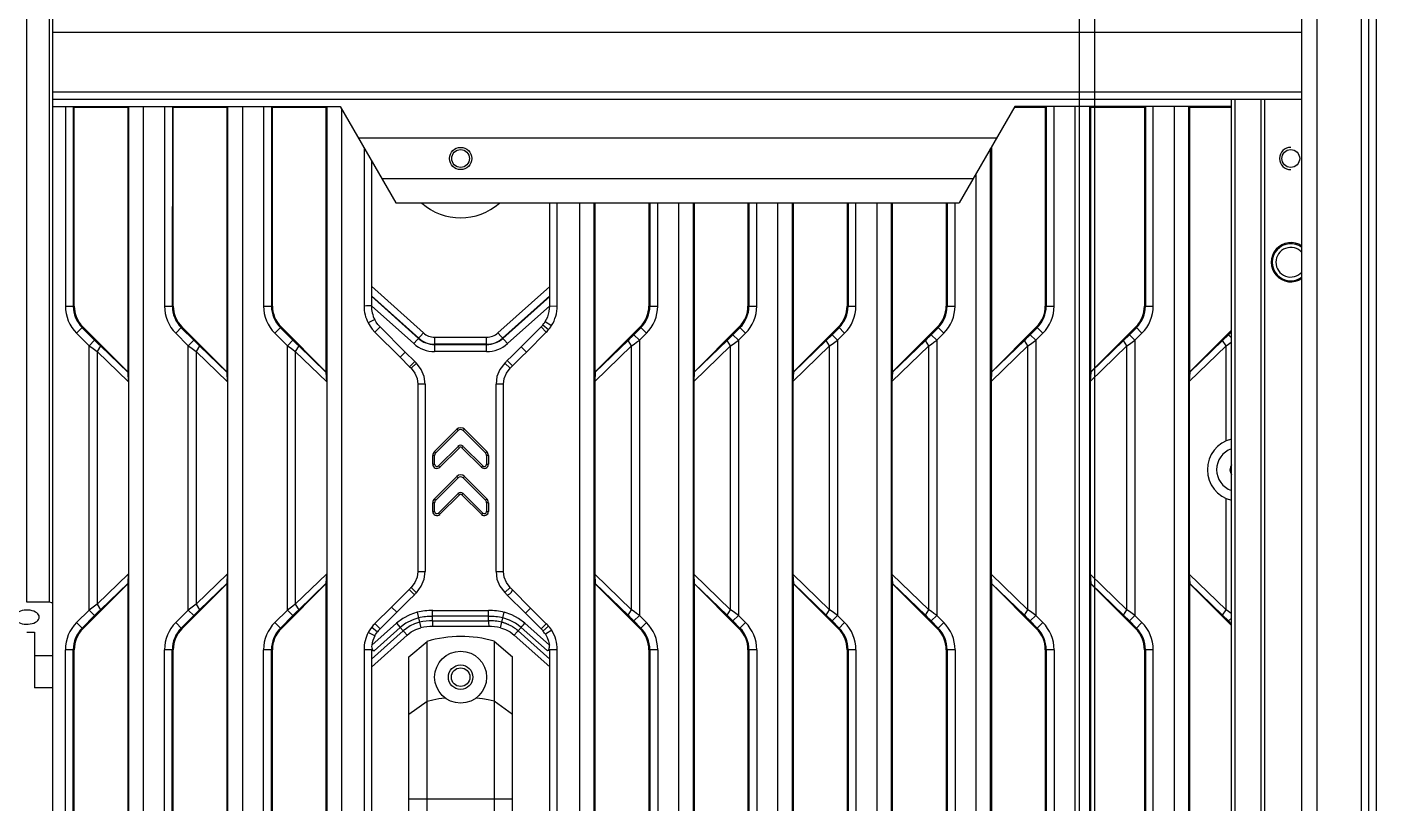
# Model space of a CAD drawing. Header units: millimetres. Extents: x -3132 to 28633, y 682 to 5849.
# Drawn here: x 23877.4 to 24059.4, y 4235.7 to 4340.5 of the extents above; entities that cross this region are included whole.
import ezdxf

# ---------------------------------------------------------------- set-up
doc = ezdxf.new("R2010")
doc.units = ezdxf.units.MM
doc.layers.add('02___PRT_ALL_AXES', color=7, linetype='Continuous')

# ---------------------------------------------------------------- blocks, each defined once
blk = doc.blocks.new('134567')
at = {"color": 7, "linetype": 'Continuous'}
for p, q in [((3525.58, -350.66), (3525.58, 376.34)), ((3694.08, -323.66), (3694.08, 349.34)), ((3696.08, 349.34), (3696.08, -323.66)), ((3703.08, 349.34), (3703.08, -323.66)), ((3522.08, -185.04), (3522.08, -22.16)), ((3525.08, -22.16), (3525.08, -185.04)), ((3694.08, -108.16), (3525.58, -108.16)), ((3525.58, -116.16), (3694.08, -116.16)), ((3525.58, -117.16), (3694.08, -117.16)), ((3525.58, -118.16), (3564.33, -118.16)), ((3527.26, -118.16), (3527.26, -145.07)), ((3528.32, -118.15), (3528.31, -145.07)), ((3535.67, -118.29), (3528.45, -118.29)), ((3528.45, -145.07), (3528.45, -118.29)), ((3535.8, -118.16), (3535.67, -118.29)), ((3535.67, -118.29), (3535.67, -153.96)), ((3535.82, -341.16), (3535.82, -118.16)), ((3537.81, -341.16), (3537.81, -118.16)), ((3540.63, -118.16), (3540.63, -145.07)), ((3541.69, -118.15), (3541.68, -145.07)), ((3549.04, -118.29), (3541.82, -118.29)), ((3541.82, -145.07), (3541.82, -118.29)), ((3549.17, -118.16), (3549.04, -118.29)), ((3549.04, -118.29), (3549.04, -153.96)), ((3549.19, -341.16), (3549.19, -118.16)), ((3551.18, -341.16), (3551.18, -118.16)), ((3554, -118.16), (3554, -145.07)), ((3555.06, -118.15), (3555.05, -145.07)), ((3562.41, -118.29), (3555.19, -118.29)), ((3555.19, -145.07), (3555.19, -118.29)), ((3562.54, -118.16), (3562.41, -118.29)), ((3562.41, -118.29), (3562.41, -153.96)), ((3562.56, -341.16), (3562.56, -118.16)), ((3564.33, -118.16), (3571.83, -131.16)), ((3655.34, -118.16), (3647.83, -131.16)), ((3659.46, -118.29), (3655.26, -118.29)), ((3684.58, -118.16), (3655.34, -118.16)), ((3659.55, -118.2), (3659.46, -118.29)), ((3659.46, -118.29), (3659.46, -145.07)), ((3659.59, -118.16), (3659.55, -118.2)), ((3659.59, -118.15), (3659.59, -145.07)), ((3660.65, -145.07), (3660.65, -118.16)), ((3663.46, -118.16), (3663.46, -341.16)), ((3665.46, -341.16), (3665.46, -118.16)), ((3665.47, -118.16), (3665.6, -118.29)), ((3672.83, -118.29), (3665.6, -118.29)), ((3665.6, -153.96), (3665.6, -118.29)), ((3672.92, -118.2), (3672.83, -118.29)), ((3672.83, -118.29), (3672.83, -145.07)), ((3672.96, -118.16), (3672.92, -118.2)), ((3672.96, -118.15), (3672.96, -145.07)), ((3674.02, -145.07), (3674.02, -118.16)), ((3676.83, -118.16), (3676.83, -323.16)), ((3678.83, -323.16), (3678.83, -118.16)), ((3678.84, -118.16), (3678.97, -118.29)), ((3684.58, -118.29), (3678.97, -118.29)), ((3678.97, -153.96), (3678.97, -118.29)), ((3684.58, -323.16), (3684.58, -117.16)), ((3685.08, -323.16), (3685.08, -117.16)), ((3688.58, -321.16), (3688.58, -117.16)), ((3689.08, -298.16), (3689.08, -117.16)), ((3564.55, -341.16), (3564.55, -118.55)), ((3652.89, -122.41), (3566.78, -122.41)), ((3567.55, -123.74), (3567.55, -145.07)), ((3652.23, -153.96), (3652.23, -123.54)), ((3568.55, -125.47), (3568.55, -145.04)), ((3652.09, -341.16), (3652.09, -123.79)), ((3650.09, -127.24), (3650.09, -341.16)), ((3649.71, -127.91), (3569.96, -127.91)), ((3571.83, -131.16), (3647.83, -131.16)), ((3592.61, -145.06), (3592.61, -131.16)), ((3593.61, -145.07), (3593.61, -131.16)), ((3596.61, -131.16), (3596.61, -341.16)), ((3598.61, -341.16), (3598.61, -131.16)), ((3598.75, -153.96), (3598.75, -131.16)), ((3605.98, -131.16), (3605.98, -145.07)), ((3606.11, -131.16), (3606.11, -145.07)), ((3607.17, -145.07), (3607.17, -131.16)), ((3609.98, -131.16), (3609.98, -341.16)), ((3611.98, -341.16), (3611.98, -131.16)), ((3612.12, -153.96), (3612.12, -131.16)), ((3619.35, -131.16), (3619.35, -145.07)), ((3619.48, -131.16), (3619.48, -145.07)), ((3620.54, -145.07), (3620.54, -131.16)), ((3623.35, -131.16), (3623.35, -341.16)), ((3625.35, -341.16), (3625.35, -131.16)), ((3625.49, -153.96), (3625.49, -131.16)), ((3632.72, -131.16), (3632.72, -145.07)), ((3632.85, -131.16), (3632.85, -145.07)), ((3633.91, -145.07), (3633.91, -131.16)), ((3636.72, -131.16), (3636.72, -341.16)), ((3638.72, -341.16), (3638.72, -131.16)), ((3638.86, -153.96), (3638.86, -131.16)), ((3646.09, -131.16), (3646.09, -145.07)), ((3646.22, -131.16), (3646.22, -145.07)), ((3647.28, -145.07), (3647.28, -131.16)), ((3575.56, -148.7), (3568.55, -142.41)), ((3574.93, -149.41), (3568.55, -143.69)), ((3568.55, -143.75), (3574.9, -149.44)), ((3592.61, -142.44), (3585.61, -148.7)), ((3592.61, -143.71), (3586.24, -149.41)), ((3586.27, -149.44), (3592.61, -143.77)), ((3527.26, -145.07), (3528.45, -145.07)), ((3540.63, -145.07), (3541.82, -145.07)), ((3554, -145.07), (3555.19, -145.07)), ((3568.55, -145.04), (3574.26, -150.15)), ((3586.91, -150.15), (3592.61, -145.06)), ((3592.61, -145.06), (3593.61, -145.07)), ((3605.98, -145.07), (3607.17, -145.07)), ((3619.35, -145.07), (3620.54, -145.07)), ((3632.72, -145.07), (3633.91, -145.07)), ((3646.09, -145.07), (3647.28, -145.07)), ((3659.46, -145.07), (3660.65, -145.07)), ((3672.83, -145.07), (3674.02, -145.07)), ((3569, -146.91), (3568.11, -147.36)), ((3592.01, -147.17), (3592.86, -147.71)), ((3529.62, -147.9), (3528.78, -148.74)), ((3528.78, -148.74), (3530.47, -150.43)), ((3529.52, -148), (3531.21, -149.68)), ((3535.67, -153.96), (3529.62, -147.9)), ((3542.99, -147.9), (3542.15, -148.74)), ((3542.15, -148.74), (3543.84, -150.43)), ((3542.89, -148), (3544.58, -149.68)), ((3549.04, -153.96), (3542.99, -147.9)), ((3556.36, -147.9), (3555.52, -148.74)), ((3555.52, -148.74), (3557.21, -150.43)), ((3556.26, -148), (3557.95, -149.68)), ((3562.41, -153.96), (3556.36, -147.9)), ((3569.72, -147.88), (3569.02, -148.6)), ((3569.02, -148.6), (3572.42, -151.99)), ((3573.12, -151.28), (3569.72, -147.88)), ((3574.26, -150.15), (3575.56, -148.7)), ((3585.61, -148.7), (3586.91, -150.15)), ((3591.52, -147.8), (3588.74, -150.58)), ((3589.45, -151.29), (3592.13, -148.6)), ((3591.43, -147.89), (3592.13, -148.6)), ((3591.69, -147.6), (3592.46, -148.24)), ((3604.81, -147.9), (3598.75, -153.96)), ((3604.9, -148), (3603.95, -148.95)), ((3603.95, -148.95), (3604.7, -149.69)), ((3604.7, -149.69), (3605.65, -148.74)), ((3605.65, -148.74), (3604.81, -147.9)), ((3618.18, -147.9), (3612.12, -153.96)), ((3618.27, -148), (3617.32, -148.95)), ((3617.32, -148.95), (3618.07, -149.69)), ((3618.07, -149.69), (3619.02, -148.74)), ((3619.02, -148.74), (3618.18, -147.9)), ((3631.55, -147.9), (3625.49, -153.96)), ((3631.64, -148), (3630.69, -148.95)), ((3630.69, -148.95), (3631.44, -149.69)), ((3631.44, -149.69), (3632.39, -148.74)), ((3632.39, -148.74), (3631.55, -147.9)), ((3644.92, -147.9), (3638.86, -153.96)), ((3645.01, -148), (3644.06, -148.95)), ((3644.06, -148.95), (3644.81, -149.69)), ((3644.81, -149.69), (3645.76, -148.74)), ((3645.76, -148.74), (3644.92, -147.9)), ((3658.29, -147.9), (3652.23, -153.96)), ((3658.38, -148), (3657.43, -148.95)), ((3657.43, -148.95), (3658.18, -149.69)), ((3658.18, -149.69), (3659.13, -148.74)), ((3659.13, -148.74), (3658.29, -147.9)), ((3671.66, -147.9), (3665.6, -153.96)), ((3671.75, -148), (3670.8, -148.95)), ((3670.8, -148.95), (3671.55, -149.69)), ((3671.55, -149.69), (3672.5, -148.74)), ((3672.5, -148.74), (3671.66, -147.9)), ((3684.58, -148.35), (3678.97, -153.96)), ((3684.17, -148.95), (3684.58, -148.54)), ((3684.17, -148.95), (3684.58, -149.36)), ((3530.47, -150.43), (3531.21, -149.68)), ((3530.47, -186.1), (3530.47, -150.43)), ((3532, -150.46), (3531.54, -151.2)), ((3535.71, -154.04), (3532, -150.46)), ((3543.84, -150.43), (3544.58, -149.68)), ((3543.84, -186.1), (3543.84, -150.43)), ((3545.37, -150.46), (3544.91, -151.2)), ((3549.08, -154.04), (3545.37, -150.46)), ((3557.21, -150.43), (3557.95, -149.68)), ((3557.21, -186.1), (3557.21, -150.43)), ((3558.74, -150.46), (3558.28, -151.2)), ((3562.45, -154.04), (3558.74, -150.46)), ((3577.08, -149.28), (3584.09, -149.28)), ((3577.08, -149.28), (3577.08, -151.22)), ((3584.09, -150.23), (3577.08, -150.23)), ((3577.08, -150.28), (3584.09, -150.28)), ((3584.09, -151.22), (3584.09, -149.28)), ((3588.74, -150.58), (3589.45, -151.29)), ((3598.67, -155.25), (3603.63, -150.46)), ((3603.17, -149.72), (3598.74, -153.99)), ((3603.63, -150.46), (3603.17, -149.72)), ((3603.63, -186.06), (3603.63, -150.46)), ((3604.7, -149.69), (3604.7, -186.83)), ((3612.04, -155.25), (3617, -150.46)), ((3616.54, -149.72), (3612.11, -153.99)), ((3617, -150.46), (3616.54, -149.72)), ((3617, -186.06), (3617, -150.46)), ((3618.07, -149.69), (3618.07, -186.83)), ((3625.41, -155.25), (3630.37, -150.46)), ((3629.91, -149.72), (3625.48, -153.99)), ((3630.37, -150.46), (3629.91, -149.72)), ((3630.37, -186.06), (3630.37, -150.46)), ((3631.44, -149.69), (3631.44, -186.83)), ((3638.78, -155.25), (3643.74, -150.46)), ((3643.28, -149.72), (3638.85, -153.99)), ((3643.74, -150.46), (3643.28, -149.72)), ((3643.74, -186.06), (3643.74, -150.46)), ((3644.81, -149.69), (3644.81, -186.83)), ((3652.15, -155.25), (3657.11, -150.46)), ((3656.65, -149.72), (3652.22, -153.99)), ((3657.11, -150.46), (3656.65, -149.72)), ((3657.11, -186.06), (3657.11, -150.46)), ((3658.18, -149.69), (3658.18, -186.83)), ((3665.52, -155.25), (3670.48, -150.46)), ((3670.02, -149.72), (3665.59, -153.99)), ((3670.48, -150.46), (3670.02, -149.72)), ((3670.48, -186.06), (3670.48, -150.46)), ((3671.55, -149.69), (3671.55, -186.83)), ((3678.89, -155.25), (3683.85, -150.46)), ((3683.39, -149.72), (3678.96, -153.99)), ((3683.85, -150.46), (3683.39, -149.72)), ((3683.85, -163.28), (3683.85, -150.46)), ((3531.54, -151.2), (3535.78, -155.3)), ((3531.54, -151.2), (3531.54, -185.32)), ((3544.91, -151.2), (3549.15, -155.3)), ((3544.91, -151.2), (3544.91, -185.32)), ((3558.28, -151.2), (3562.52, -155.3)), ((3558.28, -151.2), (3558.28, -185.32)), ((3573.12, -151.28), (3572.42, -151.99)), ((3572.42, -151.99), (3573.7, -153.26)), ((3574.4, -152.55), (3573.12, -151.28)), ((3573.7, -153.26), (3574.4, -152.55)), ((3574.62, -152.77), (3573.92, -153.48)), ((3584.09, -151.22), (3577.08, -151.22)), ((3586.55, -152.77), (3587.25, -153.47)), ((3587.58, -153.15), (3586.87, -152.44)), ((3535.67, -153.96), (3535.71, -154.04)), ((3535.78, -155.3), (3535.71, -154.04)), ((3549.04, -153.96), (3549.08, -154.04)), ((3549.15, -155.3), (3549.08, -154.04)), ((3562.41, -153.96), (3562.45, -154.04)), ((3562.52, -155.3), (3562.45, -154.04)), ((3598.74, -153.99), (3598.67, -155.25)), ((3598.75, -153.96), (3598.74, -153.99)), ((3612.11, -153.99), (3612.04, -155.25)), ((3612.12, -153.96), (3612.11, -153.99)), ((3625.48, -153.99), (3625.41, -155.25)), ((3625.49, -153.96), (3625.48, -153.99)), ((3638.85, -153.99), (3638.78, -155.25)), ((3638.86, -153.96), (3638.85, -153.99)), ((3652.22, -153.99), (3652.15, -155.25)), ((3652.23, -153.96), (3652.22, -153.99)), ((3665.59, -153.99), (3665.52, -155.25)), ((3665.6, -153.96), (3665.59, -153.99)), ((3678.96, -153.99), (3678.89, -155.25)), ((3678.97, -153.96), (3678.96, -153.99)), ((3535.78, -155.3), (3535.78, -181.23)), ((3549.15, -155.3), (3549.15, -181.23)), ((3562.52, -155.3), (3562.52, -181.23)), ((3575.81, -155.61), (3574.81, -155.61)), ((3574.81, -155.61), (3574.81, -180.91)), ((3575.81, -155.61), (3575.81, -180.91)), ((3586.36, -155.61), (3585.36, -155.61)), ((3585.36, -180.92), (3585.36, -155.61)), ((3586.36, -180.91), (3586.36, -155.61)), ((3598.67, -155.25), (3598.67, -181.27)), ((3612.04, -155.25), (3612.04, -181.27)), ((3625.41, -155.25), (3625.41, -181.27)), ((3638.78, -155.25), (3638.78, -181.27)), ((3652.15, -155.25), (3652.15, -181.27)), ((3665.52, -155.25), (3665.52, -181.27)), ((3678.89, -155.25), (3678.89, -181.27)), ((3580.05, -161.71), (3577.05, -164.71)), ((3577.23, -164.89), (3580.23, -161.89)), ((3580.23, -161.89), (3580.05, -161.71)), ((3581.11, -161.71), (3580.94, -161.89)), ((3580.94, -161.89), (3583.94, -164.89)), ((3584.11, -164.71), (3581.11, -161.71)), ((3577.08, -165.24), (3576.83, -165.24)), ((3576.83, -166.43), (3576.83, -165.24)), ((3577.05, -164.71), (3577.23, -164.89)), ((3577.08, -166.43), (3577.08, -165.24)), ((3580.23, -164.01), (3577.6, -166.64)), ((3577.77, -166.82), (3580.41, -164.19)), ((3580.41, -164.19), (3580.23, -164.01)), ((3580.94, -164.01), (3580.76, -164.19)), ((3580.76, -164.19), (3583.39, -166.82)), ((3583.57, -166.64), (3580.94, -164.01)), ((3583.94, -164.89), (3584.11, -164.71)), ((3584.33, -165.24), (3584.08, -165.24)), ((3584.08, -165.24), (3584.08, -166.43)), ((3584.33, -165.24), (3584.33, -166.43)), ((3576.83, -166.43), (3577.08, -166.43)), ((3577.6, -166.64), (3577.77, -166.82)), ((3583.39, -166.82), (3583.57, -166.64)), ((3584.08, -166.43), (3584.33, -166.43)), ((3580.05, -168.08), (3577.05, -171.08)), ((3577.23, -171.25), (3580.23, -168.25)), ((3580.23, -168.25), (3580.05, -168.08)), ((3581.11, -168.08), (3580.94, -168.25)), ((3580.94, -168.25), (3583.94, -171.25)), ((3584.11, -171.08), (3581.11, -168.08)), ((3577.05, -171.08), (3577.23, -171.25)), ((3580.23, -170.37), (3577.6, -173.01)), ((3577.77, -173.18), (3580.41, -170.55)), ((3580.41, -170.55), (3580.23, -170.37)), ((3580.94, -170.37), (3580.76, -170.55)), ((3580.76, -170.55), (3583.39, -173.18)), ((3583.57, -173.01), (3580.94, -170.37)), ((3583.94, -171.25), (3584.11, -171.08)), ((3683.85, -186.06), (3683.85, -171.04)), ((3577.08, -171.61), (3576.83, -171.61)), ((3576.83, -172.8), (3576.83, -171.61)), ((3576.83, -172.8), (3577.08, -172.8)), ((3577.08, -172.8), (3577.08, -171.61)), ((3584.33, -171.61), (3584.08, -171.61)), ((3584.08, -171.61), (3584.08, -172.8)), ((3584.08, -172.8), (3584.33, -172.8)), ((3584.33, -171.61), (3584.33, -172.8)), ((3577.6, -173.01), (3577.77, -173.18)), ((3583.39, -173.18), (3583.57, -173.01)), ((3535.78, -181.23), (3531.54, -185.32)), ((3535.71, -182.49), (3535.78, -181.23)), ((3549.15, -181.23), (3544.91, -185.32)), ((3549.08, -182.49), (3549.15, -181.23)), ((3562.52, -181.23), (3558.28, -185.32)), ((3562.45, -182.49), (3562.52, -181.23)), ((3574.81, -180.91), (3575.81, -180.91)), ((3585.36, -180.92), (3586.36, -180.92)), ((3603.63, -186.06), (3598.67, -181.27)), ((3598.67, -181.27), (3598.74, -182.54)), ((3617, -186.06), (3612.04, -181.27)), ((3612.04, -181.27), (3612.11, -182.54)), ((3630.37, -186.06), (3625.41, -181.27)), ((3625.41, -181.27), (3625.48, -182.54)), ((3643.74, -186.06), (3638.78, -181.27)), ((3638.78, -181.27), (3638.85, -182.54)), ((3657.11, -186.06), (3652.15, -181.27)), ((3652.15, -181.27), (3652.22, -182.54)), ((3670.48, -186.06), (3665.52, -181.27)), ((3665.52, -181.27), (3665.59, -182.54)), ((3683.85, -186.06), (3678.89, -181.27)), ((3678.89, -181.27), (3678.96, -182.54)), ((3529.62, -188.62), (3535.67, -182.57)), ((3532, -186.07), (3535.71, -182.49)), ((3535.67, -182.57), (3535.71, -182.49)), ((3535.67, -182.57), (3535.67, -291.74)), ((3542.99, -188.62), (3549.04, -182.57)), ((3545.37, -186.07), (3549.08, -182.49)), ((3549.04, -182.57), (3549.08, -182.49)), ((3549.04, -182.57), (3549.04, -291.74)), ((3556.36, -188.62), (3562.41, -182.57)), ((3558.74, -186.07), (3562.45, -182.49)), ((3562.41, -182.57), (3562.45, -182.49)), ((3562.41, -182.57), (3562.41, -291.74)), ((3573.63, -183.33), (3574.34, -184.04)), ((3574.62, -183.76), (3573.91, -183.05)), ((3586.54, -183.75), (3587.25, -183.05)), ((3590.02, -185.83), (3587.58, -183.38)), ((3598.74, -182.53), (3603.17, -186.81)), ((3598.75, -182.56), (3604.81, -188.62)), ((3598.75, -291.75), (3598.75, -182.56)), ((3612.11, -182.53), (3616.54, -186.81)), ((3612.12, -182.56), (3618.18, -188.62)), ((3612.12, -291.75), (3612.12, -182.56)), ((3625.48, -182.53), (3629.91, -186.81)), ((3625.49, -182.56), (3631.55, -188.62)), ((3625.49, -291.75), (3625.49, -182.56)), ((3638.85, -182.53), (3643.28, -186.81)), ((3638.86, -182.56), (3644.92, -188.62)), ((3638.86, -291.75), (3638.86, -182.56)), ((3652.22, -182.53), (3656.65, -186.81)), ((3652.23, -182.56), (3658.29, -188.62)), ((3652.23, -291.75), (3652.23, -182.56)), ((3665.59, -182.53), (3670.02, -186.81)), ((3665.6, -182.56), (3671.66, -188.62)), ((3665.6, -291.75), (3665.6, -182.56)), ((3678.96, -182.53), (3683.39, -186.81)), ((3678.97, -182.56), (3684.58, -188.18)), ((3678.97, -291.75), (3678.97, -182.56)), ((3525.08, -185.04), (3522.08, -185.04)), ((3531.54, -185.32), (3532, -186.07)), ((3544.91, -185.32), (3545.37, -186.07)), ((3558.28, -185.32), (3558.74, -186.07)), ((3586.87, -184.09), (3589.32, -186.54)), ((3530.47, -186.1), (3528.78, -187.78)), ((3529.52, -188.53), (3531.21, -186.84)), ((3531.21, -186.84), (3530.47, -186.1)), ((3543.84, -186.1), (3542.15, -187.78)), ((3542.89, -188.53), (3544.58, -186.84)), ((3544.58, -186.84), (3543.84, -186.1)), ((3557.21, -186.1), (3555.52, -187.78)), ((3556.26, -188.53), (3557.95, -186.84)), ((3557.95, -186.84), (3557.21, -186.1)), ((3571.26, -185.7), (3569.03, -187.92)), ((3569.73, -188.63), (3571.97, -186.41)), ((3571.97, -186.41), (3571.26, -185.7)), ((3574.72, -186.41), (3575.23, -188.51)), ((3576.81, -186.17), (3584.35, -186.17)), ((3584.36, -186.95), (3576.81, -186.95)), ((3576.81, -187.55), (3576.81, -186.95)), ((3584.36, -187.55), (3584.36, -186.95)), ((3585.96, -188.51), (3586.47, -186.41)), ((3589.32, -186.54), (3590.02, -185.83)), ((3589.32, -186.54), (3591.44, -188.65)), ((3592.14, -187.94), (3590.02, -185.83)), ((3603.17, -186.81), (3603.63, -186.06)), ((3604.7, -186.83), (3603.95, -187.58)), ((3605.65, -187.78), (3604.7, -186.83)), ((3616.54, -186.81), (3617, -186.06)), ((3618.07, -186.83), (3617.32, -187.58)), ((3619.02, -187.78), (3618.07, -186.83)), ((3629.91, -186.81), (3630.37, -186.06)), ((3631.44, -186.83), (3630.69, -187.58)), ((3632.39, -187.78), (3631.44, -186.83)), ((3643.28, -186.81), (3643.74, -186.06)), ((3644.81, -186.83), (3644.06, -187.58)), ((3645.76, -187.78), (3644.81, -186.83)), ((3656.65, -186.81), (3657.11, -186.06)), ((3658.18, -186.83), (3657.43, -187.58)), ((3659.13, -187.78), (3658.18, -186.83)), ((3670.02, -186.81), (3670.48, -186.06)), ((3671.55, -186.83), (3670.8, -187.58)), ((3672.5, -187.78), (3671.55, -186.83)), ((3683.39, -186.81), (3683.85, -186.06)), ((3684.58, -187.18), (3684.17, -187.58)), ((3522.08, -189.08), (3523.08, -189.08)), ((3523.08, -189.08), (3523.08, -196.59)), ((3528.78, -187.78), (3529.62, -188.62)), ((3542.15, -187.78), (3542.99, -188.62)), ((3555.52, -187.78), (3556.36, -188.62)), ((3569.01, -189.59), (3568.13, -189.13)), ((3568.55, -192.74), (3572.84, -188.89)), ((3571.92, -187.86), (3568.6, -190.84)), ((3568.6, -188.4), (3569.38, -189.02)), ((3572.44, -188.45), (3568.93, -191.6)), ((3569.73, -188.63), (3569.03, -187.92)), ((3571.92, -187.86), (3572.44, -188.45)), ((3572.84, -188.89), (3572.44, -188.45)), ((3572.84, -188.89), (3572.98, -189.06)), ((3572.98, -189.06), (3573.36, -189.48)), ((3584.37, -188.33), (3576.8, -188.33)), ((3576.81, -187.55), (3584.36, -187.55)), ((3588.19, -189.05), (3587.82, -189.47)), ((3588.33, -188.89), (3588.19, -189.05)), ((3588.33, -188.89), (3588.73, -188.44)), ((3588.33, -188.89), (3592.61, -192.72)), ((3592.24, -191.58), (3588.73, -188.44)), ((3592.56, -190.82), (3589.25, -187.86)), ((3591.44, -188.65), (3592.14, -187.94)), ((3591.69, -188.93), (3592.46, -188.28)), ((3592.87, -188.83), (3592.02, -189.36)), ((3603.95, -187.58), (3604.9, -188.53)), ((3604.81, -188.62), (3605.65, -187.78)), ((3617.32, -187.58), (3618.27, -188.53)), ((3618.18, -188.62), (3619.02, -187.78)), ((3630.69, -187.58), (3631.64, -188.53)), ((3631.55, -188.62), (3632.39, -187.78)), ((3644.06, -187.58), (3645.01, -188.53)), ((3644.92, -188.62), (3645.76, -187.78)), ((3657.43, -187.58), (3658.38, -188.53)), ((3658.29, -188.62), (3659.13, -187.78)), ((3670.8, -187.58), (3671.75, -188.53)), ((3671.66, -188.62), (3672.5, -187.78)), ((3684.17, -187.58), (3684.58, -187.99)), ((3568.56, -193.79), (3573.36, -189.48)), ((3573.58, -192.42), (3576.05, -190.33)), ((3576.05, -283.98), (3576.05, -190.33)), ((3585.11, -190.32), (3587.58, -192.41)), ((3585.11, -190.32), (3585.11, -283.99)), ((3587.82, -189.47), (3592.61, -193.76)), ((3525.58, -192.26), (3523.08, -192.26)), ((3528.45, -191.45), (3527.26, -191.45)), ((3527.26, -282.86), (3527.26, -191.45)), ((3528.31, -282.86), (3528.31, -191.45)), ((3528.45, -282.86), (3528.45, -191.45)), ((3541.82, -191.45), (3540.63, -191.45)), ((3540.63, -282.86), (3540.63, -191.45)), ((3541.68, -282.86), (3541.68, -191.45)), ((3541.82, -282.86), (3541.82, -191.45)), ((3555.19, -191.45), (3554, -191.45)), ((3554, -282.86), (3554, -191.45)), ((3555.05, -282.86), (3555.05, -191.45)), ((3555.19, -282.86), (3555.19, -191.45)), ((3568.7, -191.45), (3567.55, -191.45)), ((3567.55, -191.45), (3567.55, -282.86)), ((3568.55, -191.53), (3568.93, -191.6)), ((3568.55, -191.53), (3568.55, -282.51)), ((3573.58, -281.89), (3573.58, -192.42)), ((3587.58, -281.9), (3587.58, -192.41)), ((3592.24, -191.58), (3592.61, -191.51)), ((3593.61, -191.46), (3592.45, -191.46)), ((3592.61, -282.53), (3592.61, -191.51)), ((3593.61, -282.86), (3593.61, -191.46)), ((3607.17, -191.45), (3605.98, -191.45)), ((3605.98, -191.45), (3605.98, -282.86)), ((3606.11, -191.45), (3606.11, -282.86)), ((3607.17, -191.45), (3607.17, -282.86)), ((3620.54, -191.45), (3619.35, -191.45)), ((3619.35, -191.45), (3619.35, -282.86)), ((3619.48, -191.45), (3619.48, -282.86)), ((3620.54, -191.45), (3620.54, -282.86)), ((3633.91, -191.45), (3632.72, -191.45)), ((3632.72, -191.45), (3632.72, -282.86)), ((3632.85, -191.45), (3632.85, -282.86)), ((3633.91, -191.45), (3633.91, -282.86)), ((3647.28, -191.45), (3646.09, -191.45)), ((3646.09, -191.45), (3646.09, -282.86)), ((3646.22, -191.45), (3646.22, -282.86)), ((3647.28, -191.45), (3647.28, -282.86)), ((3660.65, -191.45), (3659.46, -191.45)), ((3659.46, -191.45), (3659.46, -282.86)), ((3659.59, -191.45), (3659.59, -282.86)), ((3660.65, -191.45), (3660.65, -282.86)), ((3674.02, -191.45), (3672.83, -191.45)), ((3672.83, -191.45), (3672.83, -282.86)), ((3672.96, -191.45), (3672.96, -282.86)), ((3674.02, -282.86), (3674.02, -191.45)), ((3525.58, -196.59), (3523.08, -196.59)), ((3585.11, -198.37), (3587.58, -200.15)), ((3573.58, -200.16), (3576.05, -198.38)), ((3587.58, -211.63), (3573.58, -211.63))]:
    blk.add_line(p, q, dxfattribs=at)
for points in [[(3528.32, -118.16), (3528.36, -118.2), (3528.45, -118.29)], [(3541.69, -118.16), (3541.73, -118.2), (3541.82, -118.29)], [(3555.06, -118.16), (3555.1, -118.2), (3555.19, -118.29)], [(3568.55, -145.04), (3568.23, -145.06), (3567.89, -145.06), (3567.55, -145.07)], [(3592.01, -147.17), (3592.35, -146.51), (3592.55, -145.8), (3592.61, -145.06)], [(3568.11, -147.36), (3568.36, -147.79), (3568.66, -148.2), (3569.02, -148.6)], [(3569.72, -147.88), (3569.43, -147.57), (3569.19, -147.24), (3569, -146.91)], [(3591.69, -147.6), (3591.81, -147.45), (3591.92, -147.32), (3592.01, -147.17)], [(3591.69, -147.6), (3591.61, -147.7), (3591.52, -147.8)], [(3592.13, -148.6), (3592.24, -148.49), (3592.35, -148.37), (3592.46, -148.24)], [(3592.46, -148.24), (3592.6, -148.06), (3592.74, -147.89), (3592.86, -147.71)], [(3603.95, -148.95), (3603.68, -149.21), (3603.42, -149.47), (3603.17, -149.72)], [(3617.32, -148.95), (3617.05, -149.21), (3616.79, -149.47), (3616.54, -149.72)], [(3630.69, -148.95), (3630.42, -149.21), (3630.16, -149.47), (3629.91, -149.72)], [(3644.06, -148.95), (3643.79, -149.21), (3643.53, -149.47), (3643.28, -149.72)], [(3657.43, -148.95), (3657.16, -149.21), (3656.9, -149.47), (3656.65, -149.72)], [(3670.8, -148.95), (3670.53, -149.21), (3670.27, -149.47), (3670.02, -149.72)], [(3684.17, -148.95), (3683.9, -149.21), (3683.64, -149.47), (3683.39, -149.72)], [(3530.47, -150.43), (3530.83, -150.69), (3531.19, -150.95), (3531.54, -151.2)], [(3532, -150.46), (3531.74, -150.21), (3531.48, -149.95), (3531.21, -149.68)], [(3543.84, -150.43), (3544.2, -150.69), (3544.56, -150.95), (3544.91, -151.2)], [(3545.37, -150.46), (3545.11, -150.21), (3544.85, -149.95), (3544.58, -149.68)], [(3557.21, -150.43), (3557.57, -150.69), (3557.93, -150.95), (3558.28, -151.2)], [(3558.74, -150.46), (3558.48, -150.21), (3558.22, -149.95), (3557.95, -149.68)], [(3588.74, -150.58), (3588.12, -151.2), (3587.49, -151.82), (3586.87, -152.44)], [(3603.63, -150.46), (3603.98, -150.21), (3604.33, -149.96), (3604.7, -149.69)], [(3617, -150.46), (3617.35, -150.21), (3617.7, -149.96), (3618.07, -149.69)], [(3630.37, -150.46), (3630.72, -150.21), (3631.07, -149.96), (3631.44, -149.69)], [(3643.74, -150.46), (3644.09, -150.21), (3644.44, -149.96), (3644.81, -149.69)], [(3657.11, -150.46), (3657.46, -150.21), (3657.81, -149.96), (3658.18, -149.69)], [(3670.48, -150.46), (3670.83, -150.21), (3671.18, -149.96), (3671.55, -149.69)], [(3683.85, -150.46), (3684.2, -150.21), (3684.55, -149.96), (3684.58, -149.94)], [(3575.81, -155.61), (3575.67, -154.59), (3575.27, -153.63), (3574.62, -152.77)], [(3586.55, -152.77), (3585.89, -153.62), (3585.49, -154.59), (3585.36, -155.61)], [(3587.58, -153.15), (3588.21, -152.52), (3588.83, -151.9), (3589.45, -151.29)], [(3573.92, -153.48), (3574.41, -154.13), (3574.71, -154.85), (3574.81, -155.61)], [(3586.36, -155.61), (3586.46, -154.85), (3586.76, -154.12), (3587.25, -153.47)], [(3574.81, -180.91), (3574.71, -181.68), (3574.41, -182.4), (3573.91, -183.05)], [(3574.62, -183.76), (3575.27, -182.9), (3575.67, -181.94), (3575.81, -180.91)], [(3585.36, -180.91), (3585.49, -181.94), (3585.89, -182.9), (3586.54, -183.75)], [(3587.25, -183.05), (3586.76, -182.4), (3586.46, -181.68), (3586.36, -180.91)], [(3573.63, -183.33), (3572.83, -184.13), (3572.04, -184.93), (3571.26, -185.7)], [(3586.87, -184.09), (3587.2, -183.93), (3587.43, -183.69), (3587.58, -183.38)], [(3598.75, -182.56), (3598.74, -182.55), (3598.74, -182.55), (3598.74, -182.53)], [(3612.12, -182.56), (3612.11, -182.55), (3612.11, -182.55), (3612.11, -182.53)], [(3625.49, -182.56), (3625.48, -182.55), (3625.48, -182.55), (3625.48, -182.53)], [(3638.86, -182.56), (3638.85, -182.55), (3638.85, -182.55), (3638.85, -182.53)], [(3652.23, -182.56), (3652.22, -182.55), (3652.22, -182.55), (3652.22, -182.53)], [(3665.6, -182.56), (3665.59, -182.55), (3665.59, -182.55), (3665.59, -182.53)], [(3678.97, -182.56), (3678.96, -182.55), (3678.96, -182.55), (3678.96, -182.53)], [(3531.54, -185.32), (3531.19, -185.57), (3530.83, -185.83), (3530.47, -186.1)], [(3544.91, -185.32), (3544.56, -185.57), (3544.2, -185.83), (3543.84, -186.1)], [(3558.28, -185.32), (3557.93, -185.57), (3557.57, -185.83), (3557.21, -186.1)], [(3571.97, -186.41), (3572.76, -185.62), (3573.55, -184.83), (3574.34, -184.04)], [(3531.21, -186.84), (3531.48, -186.57), (3531.74, -186.32), (3532, -186.07)], [(3544.58, -186.84), (3544.85, -186.57), (3545.11, -186.32), (3545.37, -186.07)], [(3557.95, -186.84), (3558.22, -186.57), (3558.48, -186.32), (3558.74, -186.07)], [(3574.72, -186.41), (3573.71, -186.75), (3572.77, -187.24), (3571.92, -187.86)], [(3574.91, -187.17), (3574.03, -187.46), (3573.21, -187.88), (3572.44, -188.45)], [(3576.81, -186.95), (3576.81, -186.73), (3576.81, -186.17)], [(3584.36, -186.95), (3584.36, -186.73), (3584.35, -186.17)], [(3588.73, -188.44), (3587.99, -187.89), (3587.17, -187.47), (3586.29, -187.17)], [(3589.25, -187.86), (3588.41, -187.23), (3587.48, -186.75), (3586.47, -186.41)], [(3603.17, -186.81), (3603.42, -187.05), (3603.68, -187.31), (3603.95, -187.58)], [(3604.7, -186.83), (3604.33, -186.57), (3603.98, -186.31), (3603.63, -186.06)], [(3616.54, -186.81), (3616.79, -187.05), (3617.05, -187.31), (3617.32, -187.58)], [(3618.07, -186.83), (3617.7, -186.57), (3617.35, -186.31), (3617, -186.06)], [(3629.91, -186.81), (3630.16, -187.05), (3630.42, -187.31), (3630.69, -187.58)], [(3631.44, -186.83), (3631.07, -186.57), (3630.72, -186.31), (3630.37, -186.06)], [(3643.28, -186.81), (3643.53, -187.05), (3643.79, -187.31), (3644.06, -187.58)], [(3644.81, -186.83), (3644.44, -186.57), (3644.09, -186.31), (3643.74, -186.06)], [(3656.65, -186.81), (3656.9, -187.05), (3657.16, -187.31), (3657.43, -187.58)], [(3658.18, -186.83), (3657.81, -186.57), (3657.46, -186.31), (3657.11, -186.06)], [(3670.02, -186.81), (3670.27, -187.05), (3670.53, -187.31), (3670.8, -187.58)], [(3671.55, -186.83), (3671.18, -186.57), (3670.83, -186.31), (3670.48, -186.06)], [(3683.39, -186.81), (3683.64, -187.05), (3683.9, -187.31), (3684.17, -187.58)], [(3684.58, -186.59), (3684.55, -186.57), (3684.2, -186.31), (3683.85, -186.06)], [(3568.6, -188.4), (3568.42, -188.64), (3568.26, -188.89), (3568.13, -189.13)], [(3569.01, -189.59), (3569.12, -189.4), (3569.24, -189.21), (3569.38, -189.02)], [(3575.05, -187.75), (3574.35, -187.97), (3573.76, -188.25), (3573.26, -188.57), (3572.84, -188.89)], [(3573.36, -189.48), (3573.92, -189.06), (3574.55, -188.74), (3575.23, -188.51)], [(3576.81, -187.55), (3576.81, -187.77), (3576.8, -188.33)], [(3584.36, -187.55), (3584.36, -187.77), (3584.37, -188.33)], [(3585.96, -188.51), (3586.63, -188.74), (3587.26, -189.06), (3587.82, -189.47)], [(3588.33, -188.89), (3588.17, -188.75), (3588.01, -188.63), (3587.87, -188.53), (3587.73, -188.44), (3587.6, -188.36), (3587.47, -188.28), (3587.36, -188.22), (3587.25, -188.17), (3587.15, -188.12), (3587.06, -188.07), (3586.97, -188.03), (3586.88, -188), (3586.8, -187.96), (3586.73, -187.94), (3586.66, -187.91), (3586.59, -187.89), (3586.53, -187.87), (3586.48, -187.85), (3586.43, -187.83), (3586.38, -187.82), (3586.33, -187.8), (3586.29, -187.79), (3586.25, -187.78), (3586.21, -187.77), (3586.18, -187.76), (3586.14, -187.75)], [(3588.73, -188.44), (3588.88, -188.28), (3589.06, -188.08), (3589.25, -187.86)], [(3591.44, -188.65), (3591.53, -188.74), (3591.61, -188.83), (3591.69, -188.93)], [(3592.02, -189.37), (3591.92, -189.21), (3591.81, -189.07), (3591.69, -188.93)], [(3592.46, -188.28), (3592.35, -188.16), (3592.25, -188.05), (3592.14, -187.94)], [(3592.87, -188.83), (3592.74, -188.65), (3592.61, -188.47), (3592.46, -188.28)], [(3568.6, -190.84), (3568.58, -191.04), (3568.6, -191.21), (3568.64, -191.35), (3568.7, -191.45)], [(3592.02, -189.37), (3592.26, -189.82), (3592.45, -190.31), (3592.56, -190.82)], [(3592.55, -191.26), (3592.57, -191.13), (3592.58, -190.99), (3592.56, -190.82)], [(3568.7, -191.45), (3568.76, -191.52), (3568.84, -191.57), (3568.93, -191.6)], [(3592.24, -191.58), (3592.32, -191.55), (3592.39, -191.51), (3592.45, -191.46)], [(3592.45, -191.45), (3592.51, -191.37), (3592.55, -191.26)], [(3576.05, -198.38), (3576.84, -198.2), (3577.64, -198.05), (3578.45, -197.93)], [(3582.72, -197.93), (3583.52, -198.04), (3584.32, -198.19), (3585.11, -198.37)]]:
    blk.add_lwpolyline(points, dxfattribs=at)
for centre, radius in [((3580.58, -125.16), 1.5), ((3580.58, -125.16), 1.2), ((3692.58, -125.16), 1.2), ((3580.58, -195.16), 3.5), ((3580.58, -195.16), 1.65), ((3580.58, -195.16), 1.25)]:
    blk.add_circle(centre, radius, dxfattribs=at)
for centre, radius, start, end in [((3692.58, -125.16), 1.5, 90, 270), ((3580.58, -125.16), 8, 229.0116, 310.97), ((3692.58, -139.16), 2.5, 52.9966, 307.0034), ((3692.58, -139.16), 2, 41.298, 318.702), ((3532.45, -145.07), 5.19, 180, 225), ((3532.45, -145.07), 4.13, 180, 225), ((3532.45, -145.07), 4, 180, 225), ((3545.82, -145.07), 5.19, 180, 225), ((3545.82, -145.07), 4.13, 180, 225), ((3545.82, -145.07), 4, 180, 225), ((3559.19, -145.07), 5.19, 180, 225), ((3559.19, -145.07), 4.13, 180, 225), ((3559.19, -145.07), 4, 180, 225), ((3572.55, -145.07), 5, 180, 207.2508), ((3572.55, -145.07), 4, 179.5531, 207.3462), ((3588.61, -145.07), 5, 328.1199, 0.0467), ((3601.98, -145.07), 4, 314.9993, 360), ((3601.98, -145.07), 4.13, 315, 0), ((3601.98, -145.07), 5.19, 315, 360), ((3615.35, -145.07), 4, 314.9993, 360), ((3615.35, -145.07), 4.13, 315, 0), ((3615.35, -145.07), 5.19, 315, 360), ((3628.72, -145.07), 4, 314.9993, 360), ((3628.72, -145.07), 4.13, 315, 0), ((3628.72, -145.07), 5.19, 315, 360), ((3642.09, -145.07), 4, 314.9993, 360), ((3642.09, -145.07), 4.13, 315, 0), ((3642.09, -145.07), 5.19, 315, 360), ((3655.46, -145.07), 4, 314.9993, 360), ((3655.46, -145.07), 4.13, 315, 0), ((3655.46, -145.07), 5.19, 315, 360), ((3668.83, -145.07), 4, 314.9993, 360), ((3668.83, -145.07), 4.13, 315, 0), ((3668.83, -145.07), 5.19, 315, 360), ((3577.08, -147), 2.28, 228.1003, 270), ((3584.09, -147), 2.28, 270, 311.8129), ((3577.08, -147), 4.22, 228.1003, 270), ((3577.08, -147), 3.27, 228.1003, 270), ((3577.08, -147), 3.23, 228.1003, 270), ((3584.09, -147), 3.23, 270, 311.8129), ((3584.09, -147), 3.27, 270, 311.8129), ((3584.09, -147), 4.22, 270, 311.8129), ((3629.88, -96.76), 78.68, 225.1588, 225.388), ((3531.07, -96.63), 78.92, 314.6652, 314.9997), ((3629.88, -96.76), 79.68, 225.1588, 225.382), ((3531.07, -96.63), 79.92, 314.6701, 314.9997), ((3580.58, -162.24), 0.75, 45, 135), ((3580.58, -162.24), 0.5, 45.0001, 135), ((3685.58, -167.16), 4.25, 103.8262, 256.1731), ((3577.58, -165.24), 0.75, 135, 179.9999), ((3577.58, -165.24), 0.5, 135, 180), ((3580.58, -164.36), 0.5, 45, 135), ((3580.58, -164.36), 0.25, 45, 135), ((3583.58, -165.24), 0.5, 0, 45), ((3583.58, -165.24), 0.75, 0, 45), ((3685.58, -167.16), 3, 109.7865, 250.2061), ((3577.38, -166.43), 0.55, 180, 315), ((3577.38, -166.43), 0.3, 180, 315), ((3583.78, -166.43), 0.55, 225.0001, 360), ((3583.78, -166.43), 0.3, 225.0001, 360), ((3685.58, -167.16), 1.2, 146.4782, 213.522), ((3580.58, -168.61), 0.75, 45, 135), ((3580.58, -168.61), 0.5, 45, 135), ((3577.58, -171.61), 0.75, 135, 179.9999), ((3580.58, -170.73), 0.5, 45, 135), ((3580.58, -170.73), 0.25, 45, 135), ((3583.58, -171.61), 0.75, 0, 45), ((3577.38, -172.8), 0.55, 180, 315), ((3577.58, -171.61), 0.5, 135, 180), ((3577.38, -172.8), 0.3, 180, 315), ((3583.78, -172.8), 0.55, 225.0001, 360), ((3583.78, -172.8), 0.3, 225.0001, 360), ((3583.58, -171.61), 0.5, 0, 45), ((3629.92, -239.78), 79.72, 134.6361, 134.9204), ((3629.92, -239.78), 78.72, 134.6312, 134.9204), ((3531.09, -239.88), 78.9, 45.0075, 45.3499), ((3531.09, -239.88), 79.9, 45.0071, 45.344), ((3576.7, -194.49), 8.32, 89.2033, 103.7548), ((3576.7, -194.49), 7.54, 89.165, 103.7546), ((3584.48, -194.5), 8.33, 76.1272, 90.8609), ((3584.48, -194.5), 7.55, 76.1267, 90.8992), ((3532.45, -191.45), 5.19, 135, 180), ((3532.45, -191.45), 4.13, 135, 180), ((3532.45, -191.45), 4, 135, 180), ((3545.82, -191.45), 5.19, 135, 180), ((3545.82, -191.45), 4.13, 135, 180), ((3545.82, -191.45), 4, 135, 180), ((3559.19, -191.45), 5.19, 135, 180), ((3559.19, -191.45), 4.13, 135, 180), ((3559.19, -191.45), 4, 135, 180), ((3572.55, -191.45), 5, 152.2931, 180), ((3572.47, -191.45), 4.93, 134.2072, 141.8099), ((3572.47, -191.45), 3.93, 134.1844, 141.8102), ((3576.7, -194.49), 6.94, 89.0858, 103.7546), ((3576.7, -194.49), 6.16, 89.0345, 103.7551), ((3584.48, -194.5), 6.95, 76.1267, 90.9897), ((3584.48, -194.5), 6.17, 76.1259, 91.0419), ((3588.61, -191.45), 5, 359.8876, 31.6532), ((3601.98, -191.45), 4, 0, 45.0007), ((3601.98, -191.45), 4.13, 0, 45), ((3601.98, -191.45), 5.19, 0, 45), ((3615.35, -191.45), 4, 0, 45.0007), ((3615.35, -191.45), 4.13, 0, 45), ((3615.35, -191.45), 5.19, 0, 45), ((3628.72, -191.45), 4, 0, 45.0007), ((3628.72, -191.45), 4.13, 0, 45), ((3628.72, -191.45), 5.19, 0, 45), ((3642.09, -191.45), 4, 0, 45.0007), ((3642.09, -191.45), 4.13, 0, 45), ((3642.09, -191.45), 5.19, 0, 45), ((3655.46, -191.45), 4, 0, 45.0007), ((3655.46, -191.45), 4.13, 0, 45), ((3655.46, -191.45), 5.19, 0, 45), ((3668.83, -191.45), 4, 0, 45.0007), ((3668.83, -191.45), 4.13, 0, 45), ((3668.83, -191.45), 5.19, 0, 45), ((3572.55, -191.45), 4, 152.2143, 171.2372)]:
    blk.add_arc(centre, radius, start, end, dxfattribs=at)
for centre, major_axis, ratio, start_param, end_param in [((3525.08, -185.33), (0.5, 0), 0.57735, 0, 1.570796), ((3522.08, -187.06), (1.65, 0), 0.57735, -2.617994, 2.617994), ((3580.6, -208.11), (0, -18.45), 0.92139, 2.872896, 3.412762)]:
    blk.add_ellipse(centre, major_axis=major_axis, ratio=ratio, start_param=start_param, end_param=end_param, dxfattribs=at)
at = {"layer": '02___PRT_ALL_AXES', "color": 7, "linetype": 'Continuous'}
blk.add_arc((3692.58, -139.16), 2.65, 55.5256, 304.4744, dxfattribs=at)
blk = doc.blocks.new('*U299')
blk.add_blockref('134567', (-3455.58, -17.84))
blk = doc.blocks.new('*U300')
at = {"color": 0, "linetype": 'ByBlock', "lineweight": -2, "transparency": 16777216}
blk.add_blockref('*U299', (500, 0), dxfattribs=at)
blk = doc.blocks.new('4333343')
at = {"color": 114, "linetype": 'Continuous', "true_color": 0x139b48}
for p, q in [((3969.91, 1620.47), (3969.91, 2367.47)), ((3971.91, 2367.47), (3971.91, 1620.47)), ((4009.91, 2367.47), (4009.91, 1620.47)), ((4007.91, 2304.35), (4007.91, 1683.58))]:
    blk.add_line(p, q, dxfattribs=at)
blk = doc.blocks.new('*U306')
blk.add_blockref('4333343', (-3768.41, -2000.97))
blk = doc.blocks.new('*U307')
at = {"color": 0, "linetype": 'ByBlock', "lineweight": -2, "transparency": 16777216}
blk.add_blockref('*U306', (500, 0), dxfattribs=at)

msp = doc.modelspace()

# ---------------------------------------------------------------- block references
for name, p in [('*U307', (23317.901, 4467.128)), ('*U300', (23310.901, 4465.728))]:
    msp.add_blockref(name, p)

doc.saveas('drawing.dxf')
